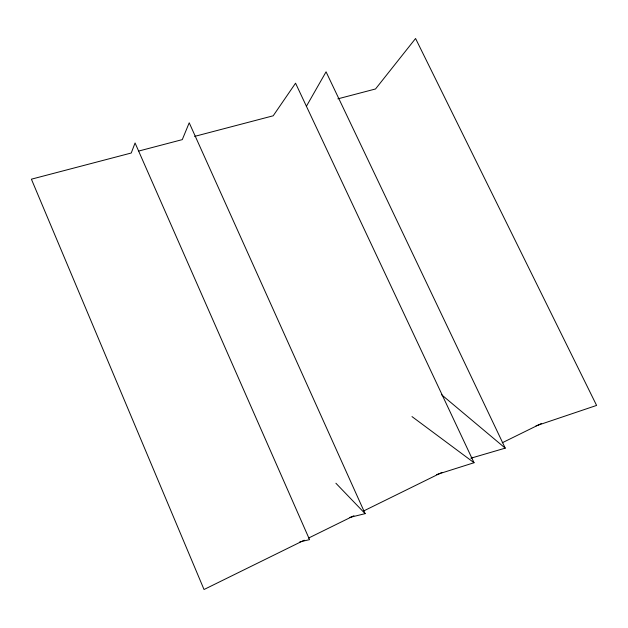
<?xml version="1.0" encoding="UTF-8"?>
<svg xmlns="http://www.w3.org/2000/svg" width="628" height="628" viewBox="0 0 628 628"><rect width="100%" height="100%" fill="white"/><g stroke="black" fill="none" stroke-linecap="round" stroke-linejoin="round"><path stroke-width="0.94" d="M306.346 106.391L326.065 71.828L505.234 448.141L470.906 458.189L472.641 457.333M304.227 540.206L204.029 589.511L31.4 179.184L131.244 153.012L135.067 142.972L309.557 539.64L299.744 541.933M308.584 538.063L353.917 515.753M363.604 510.988L441.947 472.444M502.219 442.787L541.375 423.515M536.022 425.863L596.6 405.421L415.571 38.489L375.528 88.972L337.872 98.847M436.546 474.611L474.038 462.726L295.56 83.194L273.196 115.795L194.594 136.402M138.804 151.026L182.277 139.628L189.216 122.805L365.127 513.657L349.404 517.519M411.992 416.592L474.038 462.726M441.453 394.635L505.234 448.141M335.901 483.238L365.127 513.657"/></g></svg>
